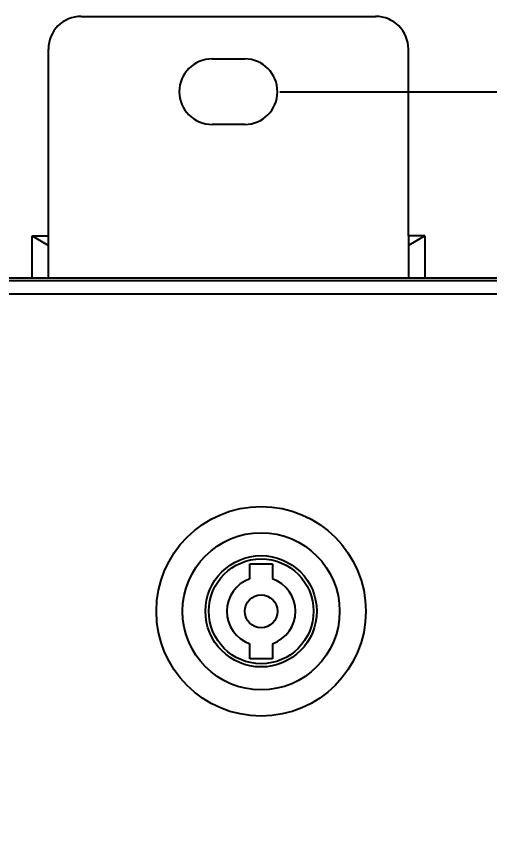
# Model space of a CAD drawing. Header units: millimetres. Extents: x 2423 to 7028, y 909 to 2460.
# Drawn here: x 6276.7 to 6349, y 1630.4 to 1755.8 of the extents above; entities that cross this region are included whole.
import ezdxf

# ---------------------------------------------------------------- set-up
doc = ezdxf.new("R2010")
doc.units = ezdxf.units.MM
doc.layers.add('DIM', color=2, linetype='Continuous')
doc.styles.get("Standard").update_dxf_attribs({"font": ''})
doc.styles.get('Standard').set_extended_font_data('SimSun')
doc.dimstyles.get("Standard").update_dxf_attribs({"dimscale": 6, "dimtxt": 5, "dimasz": 3, "dimexe": 0.18, "dimexo": 0.0625, "dimgap": 0.8, "dimtad": 1, "dimtoh": 1, "dimdec": 1, "dimzin": 0, "dimdsep": 46, "dimtxsty": 'Standard', "dimcen": 0.09, "dimclrd": 256, "dimclre": 256, "dimclrt": 256, "dimadec": 0, "dimazin": 2, "dimtfac": 1, "dimtdec": 1, "dimtofl": 0, "dimtmove": 0, "dimatfit": 3, "dimfxl": 0, "dimtolj": 1, "dimtzin": 0, "dimarcsym": 0})

# ---------------------------------------------------------------- blocks, each defined once
blk = doc.blocks.new('*D20')
at = {"layer": 'Defpoints', "color": 0}
for p in [(6316.55, 1744.33), (6554.5, 1744.33), (6316.55, 1242.33)]:
    blk.add_point(p, dxfattribs=at)
at = {"layer": 'DIM', "lineweight": -2}
for p, q in [((6316.93, 1744.33), (6555.58, 1744.33)), ((6554.5, 1260.33), (6554.5, 1726.33)), ((6316.93, 1242.33), (6555.58, 1242.33))]:
    blk.add_line(p, q, dxfattribs=at)
at = {"layer": 'DIM'}
for points in [[(6551.5, 1726.33), (6557.5, 1726.33), (6554.5, 1744.33)], [(6551.5, 1260.33), (6557.5, 1260.33), (6554.5, 1242.33)]]:
    blk.add_solid(points, dxfattribs=at)
at = {"layer": 'DIM', "insert": (6534.7, 1493.33), "char_height": 30, "attachment_point": 5, "rotation": 90}
blk.add_mtext('\\A1;502.0', dxfattribs=at)

msp = doc.modelspace()

# ---------------------------------------------------------------- linework, layer by layer
for p, q in [((6286.55, 1755.83), (6331.55, 1755.83)), ((6281.55, 1722.33), (6281.55, 1750.83)), ((6336.55, 1722.33), (6336.55, 1750.83)), ((6306.55, 1749.33), (6311.55, 1749.33)), ((6311.55, 1739.33), (6306.55, 1739.33)), ((6279.05, 1715.83), (6279.05, 1722.33)), ((6279.05, 1722.33), (6281.55, 1722.33)), ((6279.05, 1722.33), (6281.55, 1720.83)), ((6281.55, 1715.83), (6281.55, 1722.33)), ((6339.05, 1722.33), (6336.55, 1720.83)), ((6336.55, 1722.33), (6336.55, 1715.83)), ((6339.05, 1722.33), (6336.55, 1722.33)), ((6339.05, 1722.33), (6339.05, 1715.83)), ((6391.55, 1715.83), (5816.55, 1715.83)), ((5816.55, 1715.48), (6391.55, 1715.48)), ((5828.05, 1713.48), (6380.05, 1713.48)), ((6312.3, 1669.93), (6312.3, 1672.23)), ((6312.3, 1672.23), (6315.8, 1672.23)), ((6315.8, 1672.23), (6315.8, 1669.93)), ((6312.3, 1657.73), (6312.3, 1660.03)), ((6315.8, 1660.03), (6315.8, 1657.73)), ((6315.8, 1657.73), (6312.3, 1657.73))]:
    msp.add_line(p, q)
for radius in [16, 12, 8.5, 8, 2.5]:
    msp.add_circle((6314.05, 1664.98), radius)
for centre, radius, start, end in [((6286.55, 1750.83), 5, 90, 180), ((6331.55, 1750.83), 5, 0, 90), ((6306.55, 1744.33), 5, 90, 270), ((6311.55, 1744.33), 5, 270, 90), ((6314.05, 1664.98), 5.25, 109.4712, 250.5288), ((6314.05, 1664.98), 5.25, 289.4712, 70.5288)]:
    msp.add_arc(centre, radius, start, end)

# ---------------------------------------------------------------- dimensions: what is measured, and where the dimension line sits
at = {"layer": 'DIM'}
dim = msp.add_linear_dim(base=(6554.5, 1744.33), p1=(6316.55, 1242.33), p2=(6316.55, 1744.33), angle=90, dimstyle='Standard', dxfattribs=at)
dim.commit()
dim.dimension.update_dxf_attribs({"geometry": '*D20', "text_midpoint": (6534.7, 1493.33)})

doc.saveas('drawing.dxf')
